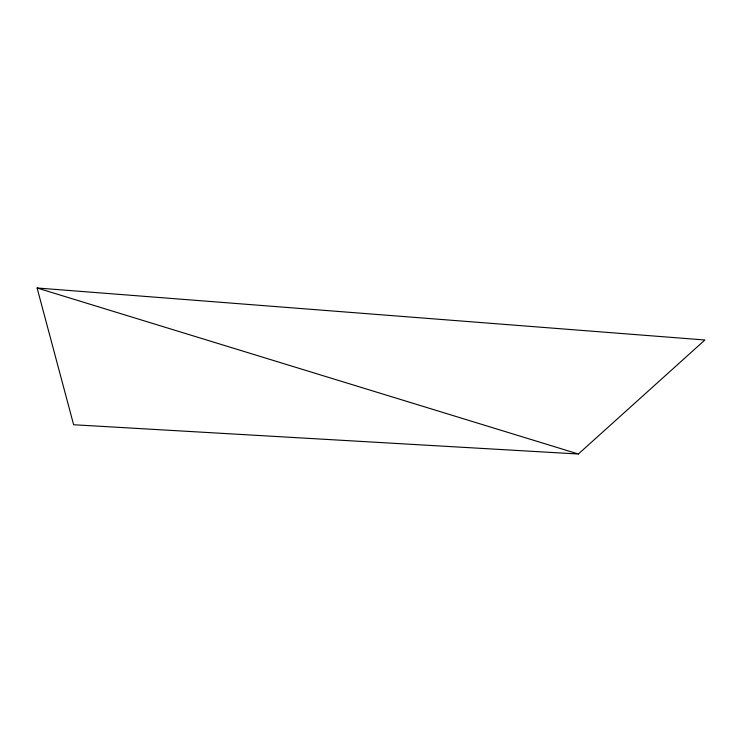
<?xml version="1.0" encoding="UTF-8"?>
<svg xmlns="http://www.w3.org/2000/svg" width="742" height="742" viewBox="0 0 742 742"><rect width="100%" height="100%" fill="white"/><g stroke="black" fill="none" stroke-linecap="round" stroke-linejoin="round"><path stroke-width="1.11" d="M578.37 454.011L704.9 339.994L37.1 287.989L73.625 424.749L578.37 454.011L37.1 287.989"/></g></svg>
